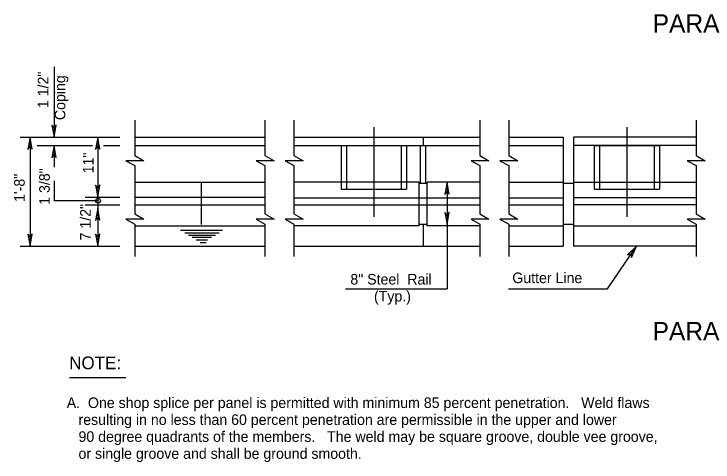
# Model space of a CAD drawing. Extents: x 499999.87 to 500002.82, y 499999.96 to 500001.79.
# Drawn here: x 500000.421 to 500001.071, y 500000.795 to 500001.212 of the extents above; entities that cross this region are included whole.
import ezdxf

# ---------------------------------------------------------------- set-up
doc = ezdxf.new("R2010")
doc.units = 0
for name, color, linetype in [('1', 7, 'Continuous'), ('2', 7, 'Continuous'), ('4', 7, 'Continuous'), ('5', 7, 'Continuous')]:
    doc.layers.add(name, color=color, linetype=linetype)

msp = doc.modelspace()

# ---------------------------------------------------------------- linework, layer by layer
at = {"layer": '1'}
for points in [[(500000.45801, 500001.09744), (500000.45997, 500001.10892), (500000.45801, 500001.10597), (500000.45604, 500001.1086)], [(500000.4357, 500001.09744), (500000.43373, 500001.08596), (500000.4357, 500001.08891), (500000.43766, 500001.08629)], [(500000.49869, 500001.09744), (500000.49672, 500001.08596), (500000.49869, 500001.08891), (500000.50066, 500001.08629)], [(500000.45801, 500001.08957), (500000.45604, 500001.07808), (500000.45801, 500001.08104), (500000.45997, 500001.07841)], [(500000.49869, 500001.04167), (500000.50066, 500001.05315), (500000.49869, 500001.0502), (500000.49672, 500001.05282)], [(500000.82349, 500001.05545), (500000.82152, 500001.04396), (500000.82349, 500001.04692), (500000.82546, 500001.04429)], [(500000.49869, 500001.03117), (500000.49672, 500001.01969), (500000.49869, 500001.02264), (500000.50066, 500001.02001)], [(500000.82349, 500001.01608), (500000.82546, 500001.02756), (500000.82349, 500001.02461), (500000.82152, 500001.02723)], [(500000.4357, 500000.99606), (500000.43766, 500001.00755), (500000.4357, 500001.00459), (500000.43373, 500001.00722)], [(500000.49869, 500000.99606), (500000.50066, 500001.00755), (500000.49869, 500001.00459), (500000.49672, 500001.00722)], [(500000.99967, 500000.99606), (500000.99147, 500000.98786), (500000.99475, 500000.98885), (500000.99508, 500000.98556)]]:
    msp.add_lwpolyline(points, close=True, dxfattribs=at)
msp.add_circle((500000.49902, 500001.03824), 0.0022, dxfattribs=at)
at = {"layer": '2'}
for p, q in [((500000.75558, 500001.10663), (500000.75558, 500001.02329)), ((500000.99081, 500001.10663), (500000.99081, 500001.02329)), ((500000.61483, 500001.0105), (500000.57579, 500001.0105)), ((500000.61155, 500001.0082), (500000.57972, 500001.0082)), ((500000.60827, 500001.00591), (500000.58301, 500001.00591)), ((500000.60433, 500001.00394), (500000.58661, 500001.00394)), ((500000.60072, 500001.00164), (500000.59022, 500001.00164)), ((500000.59941, 500000.99902), (500000.59383, 500000.99902)), ((500000.52493, 500000.87369), (500000.47244, 500000.87369))]:
    msp.add_line(p, q, dxfattribs=at)
at = {"layer": '4'}
for p, q in [((500000.53314, 500001.09744), (500000.6542, 500001.09744)), ((500000.6811, 500001.09744), (500000.854, 500001.09744)), ((500000.80118, 500001.09744), (500000.80118, 500001.08957)), ((500000.88091, 500001.09744), (500000.93143, 500001.09744)), ((500000.93143, 500001.09744), (500000.93143, 500000.99606)), ((500001.05512, 500001.09744), (500000.94127, 500001.09744)), ((500000.94127, 500001.09744), (500000.94127, 500000.99606)), ((500000.53314, 500001.08957), (500000.6542, 500001.08957)), ((500000.6811, 500001.08957), (500000.854, 500001.08957)), ((500000.72507, 500001.08957), (500000.78576, 500001.08957)), ((500000.72507, 500001.08957), (500000.72507, 500001.04888)), ((500000.72999, 500001.08957), (500000.72999, 500001.04888)), ((500000.78084, 500001.08957), (500000.78084, 500001.04888)), ((500000.78576, 500001.08957), (500000.78576, 500001.04888)), ((500000.79888, 500001.05446), (500000.79888, 500001.08957)), ((500000.80381, 500001.05446), (500000.80381, 500001.08957)), ((500000.88091, 500001.08957), (500000.93143, 500001.08957)), ((500001.05512, 500001.08957), (500000.94127, 500001.08957)), ((500000.9603, 500001.08957), (500000.9603, 500001.04888)), ((500000.9603, 500001.08957), (500001.021, 500001.08957)), ((500000.96522, 500001.08957), (500000.96522, 500001.04888)), ((500001.01608, 500001.08957), (500001.01608, 500001.04888)), ((500001.021, 500001.08957), (500001.021, 500001.04888)), ((500000.53314, 500001.05545), (500000.6542, 500001.05545)), ((500000.59514, 500001.01608), (500000.59514, 500001.05545)), ((500000.79757, 500001.05545), (500000.6811, 500001.05545)), ((500000.79757, 500001.01476), (500000.79757, 500001.05545)), ((500000.80512, 500001.05413), (500000.79757, 500001.05413)), ((500000.854, 500001.05545), (500000.80512, 500001.05545)), ((500000.80512, 500001.01476), (500000.80512, 500001.05545)), ((500000.88091, 500001.05545), (500000.93143, 500001.05545)), ((500000.94127, 500001.05413), (500000.93143, 500001.05413)), ((500000.94127, 500001.05545), (500001.05512, 500001.05545)), ((500000.72507, 500001.04888), (500000.78576, 500001.04888)), ((500000.9603, 500001.04888), (500001.021, 500001.04888)), ((500000.53314, 500001.04167), (500000.6542, 500001.04167)), ((500000.6811, 500001.04101), (500000.854, 500001.04101)), ((500000.88091, 500001.04101), (500000.93143, 500001.04101)), ((500001.05512, 500001.04101), (500000.94127, 500001.04101)), ((500000.53314, 500001.03445), (500000.6542, 500001.03445)), ((500000.6811, 500001.03445), (500000.854, 500001.03445)), ((500000.88091, 500001.03445), (500000.93143, 500001.03445)), ((500001.05512, 500001.03445), (500000.94127, 500001.03445)), ((500000.53314, 500001.01476), (500000.6542, 500001.01476)), ((500000.79757, 500001.01476), (500000.6811, 500001.01476)), ((500000.80512, 500001.01608), (500000.79757, 500001.01608)), ((500000.80118, 500001.01608), (500000.80118, 500000.99606)), ((500000.854, 500001.01476), (500000.80512, 500001.01476)), ((500000.88091, 500001.01476), (500000.93143, 500001.01476)), ((500000.94127, 500001.01608), (500000.93143, 500001.01608)), ((500000.94127, 500001.01476), (500001.05512, 500001.01476)), ((500000.53314, 500000.99606), (500000.6542, 500000.99606)), ((500000.6811, 500000.99606), (500000.854, 500000.99606)), ((500000.88091, 500000.99606), (500000.93143, 500000.99606)), ((500001.05512, 500000.99606), (500000.94127, 500000.99606))]:
    msp.add_line(p, q, dxfattribs=at)
at = {"layer": '5'}
for p, q in [((500000.45801, 500001.16273), (500000.45801, 500001.09744)), ((500000.53314, 500001.11319), (500000.53314, 500001.08038)), ((500000.6542, 500001.11319), (500000.6542, 500001.08038)), ((500000.6811, 500001.11319), (500000.6811, 500001.08038)), ((500000.854, 500001.11319), (500000.854, 500001.08038)), ((500000.88091, 500001.11319), (500000.88091, 500001.08038)), ((500001.05512, 500001.11319), (500001.05512, 500001.08038)), ((500000.42651, 500001.09744), (500000.51936, 500001.09744)), ((500000.4357, 500001.09744), (500000.4357, 500000.99606)), ((500000.49869, 500001.09744), (500000.49869, 500001.04167)), ((500000.44226, 500001.08957), (500000.49377, 500001.08957)), ((500000.45801, 500001.08957), (500000.45801, 500001.06955)), ((500000.50394, 500001.08957), (500000.51936, 500001.08957)), ((500000.53314, 500001.08038), (500000.54167, 500001.07546)), ((500000.6542, 500001.08038), (500000.66273, 500001.07546)), ((500000.6811, 500001.08038), (500000.68963, 500001.07546)), ((500000.854, 500001.08038), (500000.86253, 500001.07546)), ((500000.854, 500001.08038), (500000.86253, 500001.07546)), ((500000.88091, 500001.08038), (500000.88944, 500001.07546)), ((500000.88091, 500001.08038), (500000.88944, 500001.07546)), ((500001.05512, 500001.08038), (500001.06365, 500001.07546)), ((500001.05512, 500001.08038), (500001.06365, 500001.07546)), ((500000.54167, 500001.07546), (500000.52493, 500001.07546)), ((500000.52493, 500001.07546), (500000.53314, 500001.07087)), ((500000.66273, 500001.07546), (500000.646, 500001.07546)), ((500000.646, 500001.07546), (500000.6542, 500001.07087)), ((500000.68963, 500001.07546), (500000.6729, 500001.07546)), ((500000.6729, 500001.07546), (500000.6811, 500001.07087)), ((500000.86253, 500001.07546), (500000.8458, 500001.07546)), ((500000.8458, 500001.07546), (500000.854, 500001.07087)), ((500000.86253, 500001.07546), (500000.8458, 500001.07546)), ((500000.8458, 500001.07546), (500000.854, 500001.07087)), ((500000.88944, 500001.07546), (500000.8727, 500001.07546)), ((500000.8727, 500001.07546), (500000.88091, 500001.07087)), ((500000.88944, 500001.07546), (500000.8727, 500001.07546)), ((500000.8727, 500001.07546), (500000.88091, 500001.07087)), ((500001.06365, 500001.07546), (500001.04692, 500001.07546)), ((500001.04692, 500001.07546), (500001.05512, 500001.07087)), ((500001.06365, 500001.07546), (500001.04692, 500001.07546)), ((500001.04692, 500001.07546), (500001.05512, 500001.07087)), ((500000.53314, 500001.07087), (500000.53314, 500001.02592)), ((500000.6542, 500001.07087), (500000.6542, 500001.02592)), ((500000.6811, 500001.07087), (500000.6811, 500001.02592)), ((500000.854, 500001.07087), (500000.854, 500001.02592)), ((500000.88091, 500001.07087), (500000.88091, 500001.02592)), ((500001.05512, 500001.07087), (500001.05512, 500001.02592)), ((500000.45833, 500001.03806), (500000.45833, 500001.05676)), ((500000.82349, 500001.05545), (500000.82349, 500001.01608)), ((500000.48688, 500001.04167), (500000.51936, 500001.04167)), ((500000.49869, 500001.04167), (500000.49869, 500001.03445)), ((500000.49869, 500001.03806), (500000.45833, 500001.03806)), ((500000.48688, 500001.03445), (500000.51936, 500001.03445)), ((500000.49869, 500001.03445), (500000.49869, 500000.99606)), ((500000.54167, 500001.021), (500000.52493, 500001.021)), ((500000.52493, 500001.021), (500000.53314, 500001.0164)), ((500000.53314, 500001.02592), (500000.54167, 500001.021)), ((500000.66273, 500001.021), (500000.646, 500001.021)), ((500000.646, 500001.021), (500000.6542, 500001.0164)), ((500000.6542, 500001.02592), (500000.66273, 500001.021)), ((500000.68963, 500001.021), (500000.6729, 500001.021)), ((500000.6729, 500001.021), (500000.6811, 500001.0164)), ((500000.6811, 500001.02592), (500000.68963, 500001.021)), ((500000.86253, 500001.021), (500000.8458, 500001.021)), ((500000.8458, 500001.021), (500000.854, 500001.0164)), ((500000.854, 500001.02592), (500000.86253, 500001.021)), ((500000.88944, 500001.021), (500000.8727, 500001.021)), ((500000.8727, 500001.021), (500000.88091, 500001.0164)), ((500000.88944, 500001.021), (500000.8727, 500001.021)), ((500000.8727, 500001.021), (500000.88091, 500001.0164)), ((500000.88091, 500001.02592), (500000.88944, 500001.021)), ((500000.88091, 500001.02592), (500000.88944, 500001.021)), ((500001.06365, 500001.021), (500001.04692, 500001.021)), ((500001.04692, 500001.021), (500001.05512, 500001.0164)), ((500001.05512, 500001.02592), (500001.06365, 500001.021)), ((500000.53314, 500001.0164), (500000.53314, 500000.98622)), ((500000.6542, 500001.0164), (500000.6542, 500000.98622)), ((500000.6811, 500001.0164), (500000.6811, 500000.98622)), ((500000.82349, 500001.01608), (500000.82349, 500000.95636)), ((500000.854, 500001.0164), (500000.854, 500000.98622)), ((500000.88091, 500001.0164), (500000.88091, 500000.98622)), ((500001.05512, 500001.0164), (500001.05512, 500000.98622)), ((500000.42651, 500000.99606), (500000.51936, 500000.99606)), ((500000.97277, 500000.95636), (500000.99967, 500000.99606)), ((500000.729, 500000.95636), (500000.82349, 500000.95636)), ((500000.88058, 500000.95636), (500000.97277, 500000.95636))]:
    msp.add_line(p, q, dxfattribs=at)

# ---------------------------------------------------------------- texts
at = {"layer": '1'}
for s, height, p in [('PARAPET ELEVATION VIEW', 0.017061, (500001.01476, 500001.19455)), ('PARAPET PLAN VIEW', 0.017061, (500001.01467, 500000.90846)), ('NOTE:', 0.011811, (500000.47211, 500000.88156))]:
    msp.add_text(s, height=height, dxfattribs=at).set_placement(p)
at = {"layer": '5'}
for s, p in [('1 1/2"', (500000.45276, 500001.12434)), ('Coping', (500000.4685, 500001.11319)), ('11"', (500000.49475, 500001.06365)), ('1 3/8"', (500000.45407, 500001.03445)), ('1\'-8"', (500000.43077, 500001.03707)), ('7 1/2"', (500000.49213, 500001.00131))]:
    msp.add_text(s, height=0.009843, rotation=90, dxfattribs=at).set_placement(p)
for s, height, p in [('8" Steel  Rail', 0.0098425, (500000.7336, 500000.9603)), ('Gutter Line', 0.0098425, (500000.88419, 500000.96161)), ('(Typ.)', 0.009843, (500000.75558, 500000.94455)), ('A.  One shop splice per panel is permitted with minimum 85 percent penetration.   Weld flaws', 0.0098425, (500000.46982, 500000.84547)), ('   resulting in no less than 60 percent penetration are permissible in the upper and lower', 0.0098425, (500000.46982, 500000.82972)), ('   90 degree quadrants of the members.   The weld may be square groove, double vee groove,', 0.0098425, (500000.46982, 500000.81398)), ('   or single groove and shall be ground smooth.', 0.0098425, (500000.46982, 500000.79823))]:
    msp.add_text(s, height=height, dxfattribs=at).set_placement(p)

doc.saveas('drawing.dxf')
